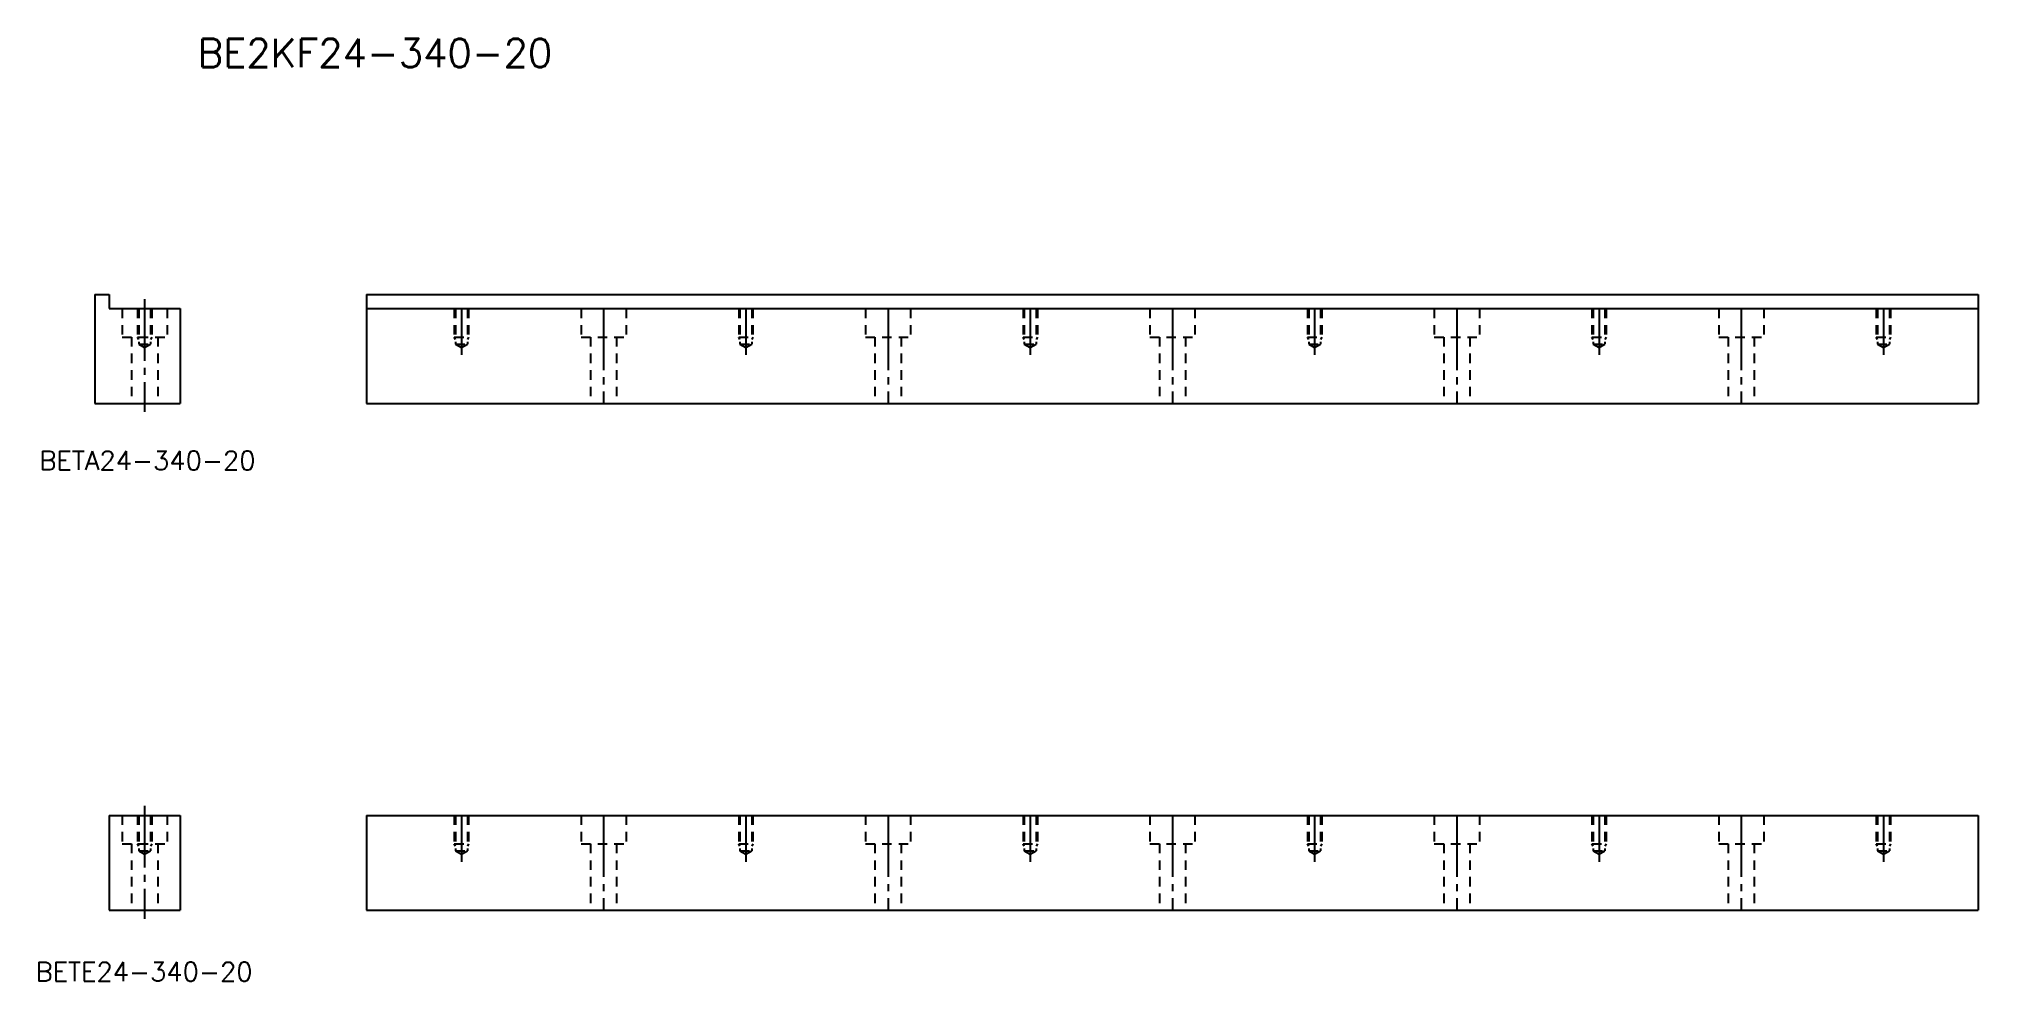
# Model space of a CAD drawing. Extents: x -11 to 398, y 31 to 230.
import ezdxf

# ---------------------------------------------------------------- set-up
doc = ezdxf.new("R2010")
doc.units = 0
doc.header["$MEASUREMENT"] = 0
doc.linetypes.add('CENTER', pattern=[17.5, 13, -1.5, 1.5, -1.5])
doc.linetypes.add('DASHED', pattern=[3.5, 2, -1.5])
doc.layers.get('0').update_dxf_attribs({"linetype": 'CONTINUOUS'})
doc.layers.add('CENTER', color=1, linetype='CENTER')
doc.styles.get("Standard").update_dxf_attribs({"font": 'txt.shx', "bigfont": '@extfont2.shx'})

msp = doc.modelspace()

# ---------------------------------------------------------------- linework, layer by layer
at = {"color": 7, "linetype": 'Continuous'}
for p, q in [((1, 176.02), (4, 176.02)), ((1, 176.02), (1, 153.02)), ((4, 176.02), (4, 173.02)), ((58.33, 176.02), (398.33, 176.02)), ((58.33, 176.02), (58.33, 153.02)), ((398.33, 176.02), (398.33, 153.02)), ((4, 173.02), (19, 173.02)), ((19, 173.02), (19, 153.02)), ((58.33, 173.02), (398.33, 173.02)), ((1, 153.02), (19, 153.02)), ((58.33, 153.02), (398.33, 153.02)), ((4, 66.11), (4, 46.11)), ((4, 66.11), (19, 66.11)), ((19, 66.11), (19, 46.11)), ((58.33, 66.11), (398.33, 66.11)), ((58.33, 66.11), (58.33, 46.11)), ((398.33, 66.11), (398.33, 46.11)), ((4, 46.11), (19, 46.11)), ((58.33, 46.11), (398.33, 46.11))]:
    msp.add_line(p, q, dxfattribs=at)
at = {"color": 3, "linetype": 'DASHED'}
for p, q in [((6.75, 173.02), (6.75, 167.02)), ((10, 173.02), (10, 167.02)), ((10.25, 173.02), (10.25, 165.52)), ((12.75, 173.02), (12.75, 165.52)), ((13, 173.02), (13, 167.02)), ((16.25, 173.02), (16.25, 167.02)), ((76.83, 173.02), (76.83, 167.02)), ((77.08, 173.02), (77.08, 165.52)), ((79.58, 173.02), (79.58, 165.52)), ((79.83, 173.02), (79.83, 167.02)), ((103.58, 173.02), (103.58, 167.02)), ((113.08, 173.02), (113.08, 167.02)), ((136.83, 173.02), (136.83, 167.02)), ((137.08, 173.02), (137.08, 165.52)), ((139.58, 173.02), (139.58, 165.52)), ((139.83, 173.02), (139.83, 167.02)), ((163.58, 173.02), (163.58, 167.02)), ((173.08, 173.02), (173.08, 167.02)), ((196.83, 173.02), (196.83, 167.02)), ((197.08, 173.02), (197.08, 165.52)), ((199.58, 173.02), (199.58, 165.52)), ((199.83, 173.02), (199.83, 167.02)), ((223.58, 173.02), (223.58, 167.02)), ((233.08, 173.02), (233.08, 167.02)), ((256.83, 173.02), (256.83, 167.02)), ((257.08, 173.02), (257.08, 165.52)), ((259.58, 173.02), (259.58, 165.52)), ((259.83, 173.02), (259.83, 167.02)), ((283.58, 173.02), (283.58, 167.02)), ((293.08, 173.02), (293.08, 167.02)), ((316.83, 173.02), (316.83, 167.02)), ((317.08, 173.02), (317.08, 165.52)), ((319.58, 173.02), (319.58, 165.52)), ((319.83, 173.02), (319.83, 167.02)), ((343.58, 173.02), (343.58, 167.02)), ((353.08, 173.02), (353.08, 167.02)), ((376.83, 173.02), (376.83, 167.02)), ((377.08, 173.02), (377.08, 165.52)), ((379.58, 173.02), (379.58, 165.52)), ((379.83, 173.02), (379.83, 167.02)), ((6.75, 167.02), (16.25, 167.02)), ((8.75, 167.02), (8.75, 153.02)), ((10.25, 166.52), (10, 167.02)), ((10, 167.02), (13, 167.02)), ((10.25, 165.52), (11.5, 164.8)), ((10.25, 165.52), (12.75, 165.52)), ((11.5, 164.8), (12.75, 165.52)), ((13, 167.02), (12.75, 166.52)), ((14.25, 167.02), (14.25, 153.02)), ((76.83, 167.02), (79.83, 167.02)), ((77.08, 166.52), (76.83, 167.02)), ((77.08, 165.52), (79.58, 165.52)), ((77.08, 165.52), (78.33, 164.8)), ((78.33, 164.8), (79.58, 165.52)), ((79.83, 167.02), (79.58, 166.52)), ((103.58, 167.02), (113.08, 167.02)), ((105.58, 167.02), (105.58, 153.02)), ((111.08, 167.02), (111.08, 153.02)), ((137.08, 166.52), (136.83, 167.02)), ((136.83, 167.02), (139.83, 167.02)), ((137.08, 165.52), (138.33, 164.8)), ((137.08, 165.52), (139.58, 165.52)), ((138.33, 164.8), (139.58, 165.52)), ((139.83, 167.02), (139.58, 166.52)), ((163.58, 167.02), (173.08, 167.02)), ((165.58, 167.02), (165.58, 153.02)), ((171.08, 167.02), (171.08, 153.02)), ((197.08, 166.52), (196.83, 167.02)), ((196.83, 167.02), (199.83, 167.02)), ((197.08, 165.52), (198.33, 164.8)), ((197.08, 165.52), (199.58, 165.52)), ((198.33, 164.8), (199.58, 165.52)), ((199.83, 167.02), (199.58, 166.52)), ((223.58, 167.02), (233.08, 167.02)), ((225.58, 167.02), (225.58, 153.02)), ((231.08, 167.02), (231.08, 153.02)), ((257.08, 166.52), (256.83, 167.02)), ((256.83, 167.02), (259.83, 167.02)), ((257.08, 165.52), (258.33, 164.8)), ((257.08, 165.52), (259.58, 165.52)), ((258.33, 164.8), (259.58, 165.52)), ((259.83, 167.02), (259.58, 166.52)), ((283.58, 167.02), (293.08, 167.02)), ((285.58, 167.02), (285.58, 153.02)), ((291.08, 167.02), (291.08, 153.02)), ((317.08, 166.52), (316.83, 167.02)), ((316.83, 167.02), (319.83, 167.02)), ((317.08, 165.52), (318.33, 164.8)), ((317.08, 165.52), (319.58, 165.52)), ((318.33, 164.8), (319.58, 165.52)), ((319.83, 167.02), (319.58, 166.52)), ((343.58, 167.02), (353.08, 167.02)), ((345.58, 167.02), (345.58, 153.02)), ((351.08, 167.02), (351.08, 153.02)), ((377.08, 166.52), (376.83, 167.02)), ((376.83, 167.02), (379.83, 167.02)), ((377.08, 165.52), (378.33, 164.8)), ((377.08, 165.52), (379.58, 165.52)), ((378.33, 164.8), (379.58, 165.52)), ((379.83, 167.02), (379.58, 166.52)), ((6.75, 66.11), (6.75, 60.11)), ((10, 66.11), (10, 60.11)), ((10.25, 66.11), (10.25, 58.61)), ((12.75, 66.11), (12.75, 58.61)), ((13, 66.11), (13, 60.11)), ((16.25, 66.11), (16.25, 60.11)), ((76.83, 66.11), (76.83, 60.11)), ((77.08, 66.11), (77.08, 58.61)), ((79.58, 66.11), (79.58, 58.61)), ((79.83, 66.11), (79.83, 60.11)), ((103.58, 66.11), (103.58, 60.11)), ((113.08, 66.11), (113.08, 60.11)), ((136.83, 66.11), (136.83, 60.11)), ((137.08, 66.11), (137.08, 58.61)), ((139.58, 66.11), (139.58, 58.61)), ((139.83, 66.11), (139.83, 60.11)), ((163.58, 66.11), (163.58, 60.11)), ((173.08, 66.11), (173.08, 60.11)), ((196.83, 66.11), (196.83, 60.11)), ((197.08, 66.11), (197.08, 58.61)), ((199.58, 66.11), (199.58, 58.61)), ((199.83, 66.11), (199.83, 60.11)), ((223.58, 66.11), (223.58, 60.11)), ((233.08, 66.11), (233.08, 60.11)), ((256.83, 66.11), (256.83, 60.11)), ((257.08, 66.11), (257.08, 58.61)), ((259.58, 66.11), (259.58, 58.61)), ((259.83, 66.11), (259.83, 60.11)), ((283.58, 66.11), (283.58, 60.11)), ((293.08, 66.11), (293.08, 60.11)), ((316.83, 66.11), (316.83, 60.11)), ((317.08, 66.11), (317.08, 58.61)), ((319.58, 66.11), (319.58, 58.61)), ((319.83, 66.11), (319.83, 60.11)), ((343.58, 66.11), (343.58, 60.11)), ((353.08, 66.11), (353.08, 60.11)), ((376.83, 66.11), (376.83, 60.11)), ((377.08, 66.11), (377.08, 58.61)), ((379.58, 66.11), (379.58, 58.61)), ((379.83, 66.11), (379.83, 60.11)), ((6.75, 60.11), (16.25, 60.11)), ((8.75, 60.11), (8.75, 46.11)), ((10.25, 59.61), (10, 60.11)), ((10, 60.11), (13, 60.11)), ((10.25, 58.61), (11.5, 57.89)), ((10.25, 58.61), (12.75, 58.61)), ((11.5, 57.89), (12.75, 58.61)), ((13, 60.11), (12.75, 59.61)), ((14.25, 60.11), (14.25, 46.11)), ((76.83, 60.11), (79.83, 60.11)), ((77.08, 59.61), (76.83, 60.11)), ((77.08, 58.61), (79.58, 58.61)), ((77.08, 58.61), (78.33, 57.89)), ((78.33, 57.89), (79.58, 58.61)), ((79.83, 60.11), (79.58, 59.61)), ((103.58, 60.11), (113.08, 60.11)), ((105.58, 60.11), (105.58, 46.11)), ((111.08, 60.11), (111.08, 46.11)), ((137.08, 59.61), (136.83, 60.11)), ((136.83, 60.11), (139.83, 60.11)), ((137.08, 58.61), (138.33, 57.89)), ((137.08, 58.61), (139.58, 58.61)), ((138.33, 57.89), (139.58, 58.61)), ((139.83, 60.11), (139.58, 59.61)), ((163.58, 60.11), (173.08, 60.11)), ((165.58, 60.11), (165.58, 46.11)), ((171.08, 60.11), (171.08, 46.11)), ((197.08, 59.61), (196.83, 60.11)), ((196.83, 60.11), (199.83, 60.11)), ((197.08, 58.61), (198.33, 57.89)), ((197.08, 58.61), (199.58, 58.61)), ((198.33, 57.89), (199.58, 58.61)), ((199.83, 60.11), (199.58, 59.61)), ((223.58, 60.11), (233.08, 60.11)), ((225.58, 60.11), (225.58, 46.11)), ((231.08, 60.11), (231.08, 46.11)), ((257.08, 59.61), (256.83, 60.11)), ((256.83, 60.11), (259.83, 60.11)), ((257.08, 58.61), (258.33, 57.89)), ((257.08, 58.61), (259.58, 58.61)), ((258.33, 57.89), (259.58, 58.61)), ((259.83, 60.11), (259.58, 59.61)), ((283.58, 60.11), (293.08, 60.11)), ((285.58, 60.11), (285.58, 46.11)), ((291.08, 60.11), (291.08, 46.11)), ((317.08, 59.61), (316.83, 60.11)), ((316.83, 60.11), (319.83, 60.11)), ((317.08, 58.61), (318.33, 57.89)), ((317.08, 58.61), (319.58, 58.61)), ((318.33, 57.89), (319.58, 58.61)), ((319.83, 60.11), (319.58, 59.61)), ((343.58, 60.11), (353.08, 60.11)), ((345.58, 60.11), (345.58, 46.11)), ((351.08, 60.11), (351.08, 46.11)), ((377.08, 59.61), (376.83, 60.11)), ((376.83, 60.11), (379.83, 60.11)), ((377.08, 58.61), (378.33, 57.89)), ((377.08, 58.61), (379.58, 58.61)), ((378.33, 57.89), (379.58, 58.61)), ((379.83, 60.11), (379.58, 59.61))]:
    msp.add_line(p, q, dxfattribs=at)
at = {"layer": 'CENTER', "color": 1, "linetype": 'CENTER'}
for p, q in [((11.5, 175.01), (11.5, 151.21)), ((78.33, 173.02), (78.33, 163.23)), ((108.33, 173.02), (108.33, 153.02)), ((138.33, 173.02), (138.33, 163.23)), ((168.33, 173.02), (168.33, 153.02)), ((198.33, 173.02), (198.33, 163.23)), ((228.33, 173.02), (228.33, 153.02)), ((258.33, 173.02), (258.33, 163.23)), ((288.33, 173.02), (288.33, 153.02)), ((318.33, 173.02), (318.33, 163.23)), ((348.33, 173.02), (348.33, 153.02)), ((378.33, 173.02), (378.33, 163.23)), ((11.5, 68.09), (11.5, 44.29)), ((78.33, 66.11), (78.33, 56.32)), ((108.33, 66.11), (108.33, 46.11)), ((138.33, 66.11), (138.33, 56.32)), ((168.33, 66.11), (168.33, 46.11)), ((198.33, 66.11), (198.33, 56.32)), ((228.33, 66.11), (228.33, 46.11)), ((258.33, 66.11), (258.33, 56.32)), ((288.33, 66.11), (288.33, 46.11)), ((318.33, 66.11), (318.33, 56.32)), ((348.33, 66.11), (348.33, 46.11)), ((378.33, 66.11), (378.33, 56.32))]:
    msp.add_line(p, q, dxfattribs=at)

# ---------------------------------------------------------------- texts
at = {"color": 7, "linetype": 'Continuous'}
for s, height, p in [('BE2KF24-340-20', 6, (22.67, 223.94)), ('BETA24-340-20', 4, (-10.72, 138.97)), ('BETE24-340-20', 4, (-11.52, 31.12))]:
    msp.add_text(s, height=height, dxfattribs=at).set_placement(p)

doc.saveas('drawing.dxf')
